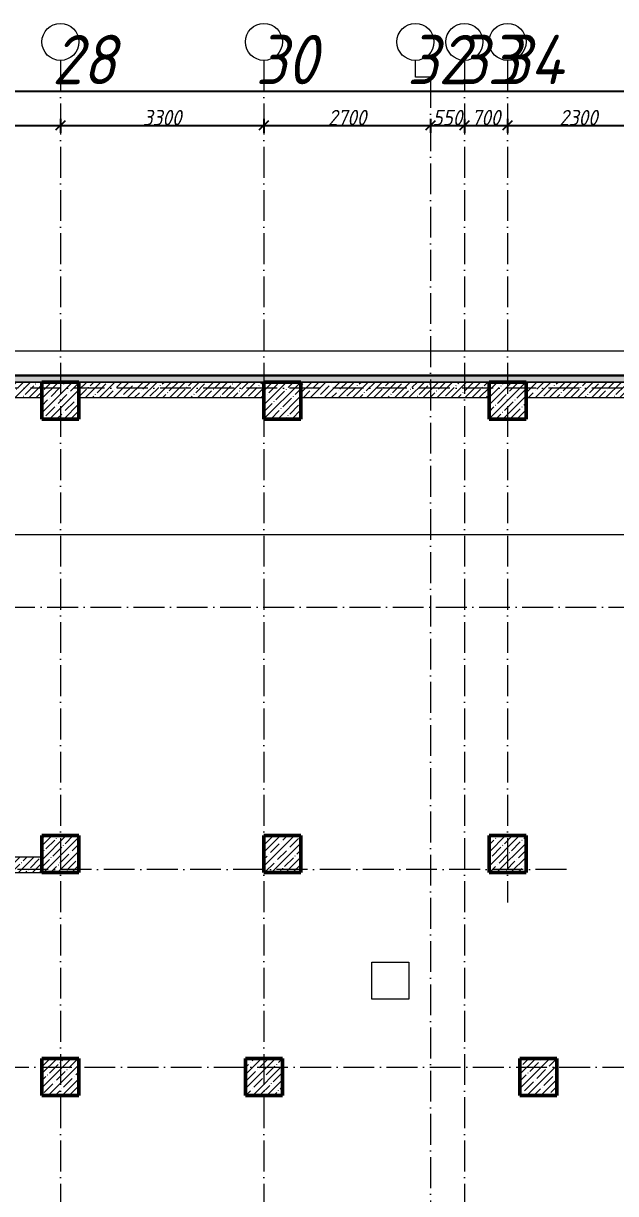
# Model space of a CAD drawing. Header units: millimetres. Extents: x -606178 to 312196, y -19338 to 632709.
# Drawn here: x -561717 to -552115, y 524325 to 543287 of the extents above; entities that cross this region are included whole.
import ezdxf

# ---------------------------------------------------------------- set-up
doc = ezdxf.new("R2010")
doc.units = ezdxf.units.MM
doc.linetypes.add('50_200_ШТРИХ_1Т_ш5_п1_п1_', pattern=[700, 500, -100, 0, -100])
for name, color, linetype, lineweight in [('A-____-____-DIMS', 7, 'Continuous', 9), ('A-FLOR-____-OTLN', 7, 'Continuous', 9), ('A-WALL-____-MCUT', 7, 'Continuous', 13), ('A-WALL-____-MCUT-1', 7, 'Continuous', 9), ('A-WALL-____-MCUT-3', 7, 'Continuous', 9), ('A-WALL-____-PATT-1', 7, 'Continuous', 9), ('A-WALL-FNSH-MCUT-1', 7, 'Continuous', 9), ('S-COLS-____-MCUT', 7, 'Continuous', 50), ('S-COLS-____-OTLN', 7, 'Continuous', 9), ('S-GRID-____-IDEN', 7, 'Continuous', 9), ('S-GRID-____-OTLN', 7, 'Continuous', 9), ('S-GRID-____-OTLN-1', 7, '50_200_ШТРИХ_1Т_ш5_п1_п1_', 9)]:
    doc.layers.add(name, color=color, linetype=linetype, lineweight=lineweight)
doc.layers.add('G-____-____-SYMB-1', color=9, linetype='Continuous', lineweight=9, true_color=0x808080)
doc.styles.add('ISOCPEUR_I', font='isocpeui.ttf', dxfattribs={"width": 0.9, "height": 2.5})
doc.styles.add('ISOCPEUR_I_9', font='isocpeui.ttf', dxfattribs={"width": 0.9, "height": 250})
doc.dimstyles.new('ISO-2_5_0_9К_БОЛЬШОЙ_ОСИ', dxfattribs={"dimscale": 304.8, "dimtxt": 248.995294, "dimasz": 0.492126, "dimexe": 0.393701, "dimexo": 0, "dimgap": 0, "dimtad": 1, "dimdec": 0, "dimzin": 0, "dimdsep": 46, "dimtxsty": 'ISOCPEUR_I_9', "dimblk1": 'OBLIQUE', "dimblk2": 'OBLIQUE', "dimsah": 1, "dimcen": 0.09, "dimdle": 0.393701, "dimazin": 0, "dimtfac": 1, "dimtdec": 4, "dimtix": 1, "dimtmove": 0, "dimatfit": 3, "dimfxl": 1, "dimtvp": 1, "dimtolj": 1, "dimtzin": 0, "dimarcsym": 2})
doc.dimstyles.new('ISO-2_5_0_9К_БОЛЬШОЙ_ОСИ_2', dxfattribs={"dimscale": 304.8, "dimtxt": 248.995294, "dimasz": 0.492126, "dimexe": 0.393701, "dimexo": 0, "dimgap": 0, "dimtad": 1, "dimdec": 0, "dimzin": 0, "dimdsep": 46, "dimtxsty": 'ISOCPEUR_I_9', "dimblk1": 'OBLIQUE', "dimblk2": 'OBLIQUE', "dimsah": 1, "dimcen": 0.09, "dimdle": 0.393701, "dimazin": 0, "dimtfac": 1, "dimtdec": 4, "dimtix": 1, "dimtmove": 2, "dimatfit": 3, "dimfxl": 1, "dimtvp": 1, "dimtolj": 1, "dimtzin": 0, "dimarcsym": 2})
pattern_1 = [(45, (-600067.05, 451794.26), (-114.04925, 114.04925), []), (45, (-599953, 451794.26), (-114.04925, 114.04925), [201.612, -40.322, 3.353, -36.97])]

# ---------------------------------------------------------------- blocks, each defined once
blk = doc.blocks.new('BSC_Колонна _Прямоугольная - 600х600-V71-АР1_Кладочный план подвала в осях 1-64_Ю-ЯЯ')
at = {"layer": 'S-COLS-____-OTLN'}
h = blk.add_hatch(dxfattribs=at)
h.set_pattern_fill('FP_86', color=256, style=0, pattern_type=2)
h.set_pattern_definition([(45, (-38950, -85381.04), (-114.04925, 114.04925), []), (45, (-38835.95, -85381.04), (-114.04925, 114.04925), [201.613, -40.323, 3.353, -36.97])])
h.paths.add_polyline_path([(-300, -300), (300, -300), (300, 300), (-300, 300)], flags=0)
at = {"layer": 'S-COLS-____-MCUT'}
for p, q in [((300, 300), (-300, 300)), ((-300, 300), (-300, -300)), ((300, -300), (300, 300)), ((-300, -300), (300, -300))]:
    blk.add_line(p, q, dxfattribs=at)
blk = doc.blocks.new('BSC_Колонна _Прямоугольная - 600х600-V72-АР1_Кладочный план подвала в осях 1-64_Ю-ЯЯ')
at = {"layer": 'S-COLS-____-OTLN'}
h = blk.add_hatch(dxfattribs=at)
h.set_pattern_fill('FP_87', color=256, style=0, pattern_type=2)
h.set_pattern_definition([(45, (-42550, -85381.04), (-114.04925, 114.04925), []), (45, (-42435.95, -85381.04), (-114.04925, 114.04925), [201.613, -40.323, 3.353, -36.97])])
h.paths.add_polyline_path([(-300, -300), (300, -300), (300, 300), (-300, 300)], flags=0)
at = {"layer": 'S-COLS-____-MCUT'}
for p, q in [((300, 300), (-300, 300)), ((-300, 300), (-300, -300)), ((300, -300), (300, 300)), ((-300, -300), (300, -300))]:
    blk.add_line(p, q, dxfattribs=at)
blk = doc.blocks.new('BSC_Колонна _Прямоугольная - 600х600-V73-АР1_Кладочный план подвала в осях 1-64_Ю-ЯЯ')
at = {"layer": 'S-COLS-____-OTLN'}
h = blk.add_hatch(dxfattribs=at)
h.set_pattern_fill('FP_88', color=256, style=0, pattern_type=2)
h.set_pattern_definition([(45, (-46200, -85381.04), (-114.04925, 114.04925), []), (45, (-46085.95, -85381.04), (-114.04925, 114.04925), [201.613, -40.323, 3.353, -36.97])])
h.paths.add_polyline_path([(-300, -300), (300, -300), (300, 300), (-300, 300)], flags=0)
at = {"layer": 'S-COLS-____-MCUT'}
for p, q in [((300, 300), (-300, 300)), ((-300, 300), (-300, -300)), ((300, -300), (300, 300)), ((-300, -300), (300, -300))]:
    blk.add_line(p, q, dxfattribs=at)
blk = doc.blocks.new('BSC_Колонна _Прямоугольная - 600х600-V74-АР1_Кладочный план подвала в осях 1-64_Ю-ЯЯ')
at = {"layer": 'S-COLS-____-OTLN'}
h = blk.add_hatch(dxfattribs=at)
h.set_pattern_fill('FP_89', color=256, style=0, pattern_type=2)
h.set_pattern_definition([(45, (-46200, -78031.04), (-114.04925, 114.04925), []), (45, (-46085.95, -78031.04), (-114.04925, 114.04925), [201.613, -40.323, 3.353, -36.97])])
h.paths.add_polyline_path([(-300, -300), (300, -300), (300, 300), (-300, 300)], flags=0)
at = {"layer": 'S-COLS-____-MCUT'}
for p, q in [((300, 300), (-300, 300)), ((-300, 300), (-300, -300)), ((300, -300), (300, 300)), ((-300, -300), (300, -300))]:
    blk.add_line(p, q, dxfattribs=at)
blk = doc.blocks.new('BSC_Колонна _Прямоугольная - 600х600-V75-АР1_Кладочный план подвала в осях 1-64_Ю-ЯЯ')
at = {"layer": 'S-COLS-____-OTLN'}
h = blk.add_hatch(dxfattribs=at)
h.set_pattern_fill('FP_90', color=256, style=0, pattern_type=2)
h.set_pattern_definition([(45, (-38950, -78031.04), (-114.04925, 114.04925), []), (45, (-38835.95, -78031.04), (-114.04925, 114.04925), [201.613, -40.323, 3.353, -36.97])])
h.paths.add_polyline_path([(-300, -300), (300, -300), (300, 300), (-300, 300)], flags=0)
at = {"layer": 'S-COLS-____-MCUT'}
for p, q in [((300, 300), (-300, 300)), ((-300, 300), (-300, -300)), ((300, -300), (300, 300)), ((-300, -300), (300, -300))]:
    blk.add_line(p, q, dxfattribs=at)
blk = doc.blocks.new('BSC_Колонна _Прямоугольная - 600х600-V76-АР1_Кладочный план подвала в осях 1-64_Ю-ЯЯ')
at = {"layer": 'S-COLS-____-OTLN'}
h = blk.add_hatch(dxfattribs=at)
h.set_pattern_fill('FP_91', color=256, style=0, pattern_type=2)
h.set_pattern_definition([(45, (-42550, -78031.04), (-114.04925, 114.04925), []), (45, (-42435.95, -78031.04), (-114.04925, 114.04925), [201.613, -40.323, 3.353, -36.97])])
h.paths.add_polyline_path([(-300, -300), (300, -300), (300, 300), (-300, 300)], flags=0)
at = {"layer": 'S-COLS-____-MCUT'}
for p, q in [((300, 300), (-300, 300)), ((-300, 300), (-300, -300)), ((300, -300), (300, 300)), ((-300, -300), (300, -300))]:
    blk.add_line(p, q, dxfattribs=at)
blk = doc.blocks.new('BSC_Колонна _Прямоугольная - 600х600-V77-АР1_Кладочный план подвала в осях 1-64_Ю-ЯЯ')
at = {"layer": 'S-COLS-____-OTLN'}
h = blk.add_hatch(dxfattribs=at)
h.set_pattern_fill('FP_92', color=256, style=0, pattern_type=2)
h.set_pattern_definition([(45, (-38950, -74421.04), (-114.04925, 114.04925), []), (45, (-38835.95, -74421.04), (-114.04925, 114.04925), [201.613, -40.323, 3.353, -36.97])])
h.paths.add_polyline_path([(-300, -300), (300, -300), (300, 300), (-300, 300)], flags=0)
at = {"layer": 'S-COLS-____-MCUT'}
for p, q in [((300, 300), (-300, 300)), ((-300, 300), (-300, -300)), ((300, -300), (300, 300)), ((-300, -300), (300, -300))]:
    blk.add_line(p, q, dxfattribs=at)
blk = doc.blocks.new('BSC_Колонна _Прямоугольная - 600х600-V78-АР1_Кладочный план подвала в осях 1-64_Ю-ЯЯ')
at = {"layer": 'S-COLS-____-OTLN'}
h = blk.add_hatch(dxfattribs=at)
h.set_pattern_fill('FP_93', color=256, style=0, pattern_type=2)
h.set_pattern_definition([(45, (-42250, -74421.04), (-114.04925, 114.04925), []), (45, (-42135.95, -74421.04), (-114.04925, 114.04925), [201.613, -40.323, 3.353, -36.97])])
h.paths.add_polyline_path([(-300, -300), (300, -300), (300, 300), (-300, 300)], flags=0)
at = {"layer": 'S-COLS-____-MCUT'}
for p, q in [((300, 300), (-300, 300)), ((-300, 300), (-300, -300)), ((300, -300), (300, 300)), ((-300, -300), (300, -300))]:
    blk.add_line(p, q, dxfattribs=at)
blk = doc.blocks.new('BSC_Колонна _Прямоугольная - 600х600-V79-АР1_Кладочный план подвала в осях 1-64_Ю-ЯЯ')
at = {"layer": 'S-COLS-____-OTLN'}
h = blk.add_hatch(dxfattribs=at)
h.set_pattern_fill('FP_94', color=256, style=0, pattern_type=2)
h.set_pattern_definition([(45, (-46700, -74421.04), (-114.04925, 114.04925), []), (45, (-46585.95, -74421.04), (-114.04925, 114.04925), [201.613, -40.323, 3.353, -36.97])])
h.paths.add_polyline_path([(-300, -300), (300, -300), (300, 300), (-300, 300)], flags=0)
at = {"layer": 'S-COLS-____-MCUT'}
for p, q in [((300, 300), (-300, 300)), ((-300, 300), (-300, -300)), ((300, -300), (300, 300)), ((-300, -300), (300, -300))]:
    blk.add_line(p, q, dxfattribs=at)
blk = doc.blocks.new('Ось сетки - Круг_Ø6_00__ISO-2_5_0_9K_-25732049-АР1_Кладочный план подвала в осях 1-64_Ю-ЯЯ')
at = {"layer": 'S-GRID-____-IDEN'}
blk.add_circle((0, 0), 3, dxfattribs=at)
blk = doc.blocks.new('_Oblique')
at = {"color": 0, "linetype": 'ByBlock', "lineweight": -2}
blk.add_line((-0.5, -0.5), (0.5, 0.5), dxfattribs=at)
blk = doc.blocks.new('*D3756')
at = {"layer": 'A-____-____-DIMS', "color": 0, "lineweight": -2, "transparency": 16777216}
for p, q in [((-564237, 541635), (-560997, 541635)), ((-564117, 541741), (-564117, 541515)), ((-561117, 541741), (-561117, 541515))]:
    blk.add_line(p, q, dxfattribs=at)
at = {"layer": 'Defpoints', "color": 0, "transparency": 16777216}
for p in [(-564117, 541741), (-561117, 541741), (-561117, 541635)]:
    blk.add_point(p, dxfattribs=at)
at = {"layer": 'A-____-____-DIMS', "color": 0, "lineweight": -2, "transparency": 16777216, "xscale": 150, "yscale": 150, "zscale": 150, "rotation": 180}
blk.add_blockref('_Oblique', (-564117, 541635), dxfattribs=at)
at = {"layer": 'A-____-____-DIMS', "color": 0, "lineweight": -2, "transparency": 16777216, "xscale": 150, "yscale": 150, "zscale": 150}
blk.add_blockref('_Oblique', (-561117, 541635), dxfattribs=at)
at = {"layer": 'A-____-____-DIMS', "color": 0, "transparency": 16777216, "insert": (-562617, 541760), "char_height": 250, "width": 758.48, "attachment_point": 5, "style": 'ISOCPEUR_I_9'}
blk.add_mtext('\\A1;3000', dxfattribs=at)
blk = doc.blocks.new('*D3757')
at = {"layer": 'A-____-____-DIMS', "color": 0, "lineweight": -2, "transparency": 16777216}
for p, q in [((-561237, 541635), (-557697, 541635)), ((-561117, 541741), (-561117, 541515)), ((-557817, 541741), (-557817, 541515))]:
    blk.add_line(p, q, dxfattribs=at)
at = {"layer": 'Defpoints', "color": 0, "transparency": 16777216}
for p in [(-561117, 541741), (-557817, 541741), (-557817, 541635)]:
    blk.add_point(p, dxfattribs=at)
at = {"layer": 'A-____-____-DIMS', "color": 0, "lineweight": -2, "transparency": 16777216, "xscale": 150, "yscale": 150, "zscale": 150, "rotation": 180}
blk.add_blockref('_Oblique', (-561117, 541635), dxfattribs=at)
at = {"layer": 'A-____-____-DIMS', "color": 0, "lineweight": -2, "transparency": 16777216, "xscale": 150, "yscale": 150, "zscale": 150}
blk.add_blockref('_Oblique', (-557817, 541635), dxfattribs=at)
at = {"layer": 'A-____-____-DIMS', "color": 0, "transparency": 16777216, "insert": (-559467, 541760), "char_height": 250, "width": 758.48, "attachment_point": 5, "style": 'ISOCPEUR_I_9'}
blk.add_mtext('\\A1;3300', dxfattribs=at)
blk = doc.blocks.new('*D3758')
at = {"layer": 'A-____-____-DIMS', "color": 0, "lineweight": -2, "transparency": 16777216}
for p, q in [((-557937, 541635), (-554997, 541635)), ((-557817, 541741), (-557817, 541515)), ((-555117, 541741), (-555117, 541515))]:
    blk.add_line(p, q, dxfattribs=at)
at = {"layer": 'Defpoints', "color": 0, "transparency": 16777216}
for p in [(-557817, 541741), (-555117, 541741), (-555117, 541635)]:
    blk.add_point(p, dxfattribs=at)
at = {"layer": 'A-____-____-DIMS', "color": 0, "lineweight": -2, "transparency": 16777216, "xscale": 150, "yscale": 150, "zscale": 150, "rotation": 180}
blk.add_blockref('_Oblique', (-557817, 541635), dxfattribs=at)
at = {"layer": 'A-____-____-DIMS', "color": 0, "lineweight": -2, "transparency": 16777216, "xscale": 150, "yscale": 150, "zscale": 150}
blk.add_blockref('_Oblique', (-555117, 541635), dxfattribs=at)
at = {"layer": 'A-____-____-DIMS', "color": 0, "transparency": 16777216, "insert": (-556467, 541761), "char_height": 250, "width": 758.48, "attachment_point": 5, "style": 'ISOCPEUR_I_9'}
blk.add_mtext('\\A1;2700', dxfattribs=at)
blk = doc.blocks.new('*D3759')
at = {"layer": 'A-____-____-DIMS', "color": 0, "lineweight": -2, "transparency": 16777216}
for p, q in [((-555237, 541635), (-554447, 541635)), ((-555117, 541741), (-555117, 541515)), ((-554567, 541741), (-554567, 541515))]:
    blk.add_line(p, q, dxfattribs=at)
at = {"layer": 'Defpoints', "color": 0, "transparency": 16777216}
for p in [(-555117, 541741), (-554567, 541741), (-554567, 541635)]:
    blk.add_point(p, dxfattribs=at)
at = {"layer": 'A-____-____-DIMS', "color": 0, "lineweight": -2, "transparency": 16777216, "xscale": 150, "yscale": 150, "zscale": 150, "rotation": 180}
blk.add_blockref('_Oblique', (-555117, 541635), dxfattribs=at)
at = {"layer": 'A-____-____-DIMS', "color": 0, "lineweight": -2, "transparency": 16777216, "xscale": 150, "yscale": 150, "zscale": 150}
blk.add_blockref('_Oblique', (-554567, 541635), dxfattribs=at)
at = {"layer": 'A-____-____-DIMS', "color": 0, "transparency": 16777216, "insert": (-554842, 541760), "char_height": 250, "width": 568.86, "attachment_point": 5, "style": 'ISOCPEUR_I_9'}
blk.add_mtext('\\A1;550', dxfattribs=at)
blk = doc.blocks.new('*D3760')
at = {"layer": 'A-____-____-DIMS', "color": 0, "lineweight": -2, "transparency": 16777216}
for p, q in [((-554687, 541635), (-553747, 541635)), ((-554567, 541741), (-554567, 541515)), ((-553867, 541741), (-553867, 541515))]:
    blk.add_line(p, q, dxfattribs=at)
at = {"layer": 'Defpoints', "color": 0, "transparency": 16777216}
for p in [(-554567, 541741), (-553867, 541741), (-553867, 541635)]:
    blk.add_point(p, dxfattribs=at)
at = {"layer": 'A-____-____-DIMS', "color": 0, "lineweight": -2, "transparency": 16777216, "xscale": 150, "yscale": 150, "zscale": 150, "rotation": 180}
blk.add_blockref('_Oblique', (-554567, 541635), dxfattribs=at)
at = {"layer": 'A-____-____-DIMS', "color": 0, "lineweight": -2, "transparency": 16777216, "xscale": 150, "yscale": 150, "zscale": 150}
blk.add_blockref('_Oblique', (-553867, 541635), dxfattribs=at)
at = {"layer": 'A-____-____-DIMS', "color": 0, "transparency": 16777216, "insert": (-554217, 541761), "char_height": 250, "width": 568.86, "attachment_point": 5, "style": 'ISOCPEUR_I_9'}
blk.add_mtext('\\A1;700', dxfattribs=at)
blk = doc.blocks.new('*D3761')
at = {"layer": 'A-____-____-DIMS', "color": 0, "lineweight": -2, "transparency": 16777216}
for p, q in [((-553987, 541635), (-551447, 541635)), ((-553867, 541741), (-553867, 541515)), ((-551567, 541741), (-551567, 541515))]:
    blk.add_line(p, q, dxfattribs=at)
at = {"layer": 'Defpoints', "color": 0, "transparency": 16777216}
for p in [(-553867, 541741), (-551567, 541741), (-551567, 541635)]:
    blk.add_point(p, dxfattribs=at)
at = {"layer": 'A-____-____-DIMS', "color": 0, "lineweight": -2, "transparency": 16777216, "xscale": 150, "yscale": 150, "zscale": 150, "rotation": 180}
blk.add_blockref('_Oblique', (-553867, 541635), dxfattribs=at)
at = {"layer": 'A-____-____-DIMS', "color": 0, "lineweight": -2, "transparency": 16777216, "xscale": 150, "yscale": 150, "zscale": 150}
blk.add_blockref('_Oblique', (-551567, 541635), dxfattribs=at)
at = {"layer": 'A-____-____-DIMS', "color": 0, "transparency": 16777216, "insert": (-552717, 541760), "char_height": 250, "width": 758.48, "attachment_point": 5, "style": 'ISOCPEUR_I_9'}
blk.add_mtext('\\A1;2300', dxfattribs=at)
blk = doc.blocks.new('*D3780')
at = {"layer": 'A-____-____-DIMS', "color": 0, "lineweight": -2, "transparency": 16777216}
for p, q in [((-602537, 542187), (-551184, 542187)), ((-602417, 542293), (-602417, 542067)), ((-498797, 542187), (-550305, 542187)), ((-498917, 542293), (-498917, 542067))]:
    blk.add_line(p, q, dxfattribs=at)
at = {"layer": 'Defpoints', "color": 0, "transparency": 16777216}
for p in [(-602417, 542293), (-498917, 542293), (-498917, 542187)]:
    blk.add_point(p, dxfattribs=at)
at = {"layer": 'A-____-____-DIMS', "color": 0, "lineweight": -2, "transparency": 16777216, "xscale": 150, "yscale": 150, "zscale": 150, "rotation": 180}
blk.add_blockref('_Oblique', (-602417, 542187), dxfattribs=at)
at = {"layer": 'A-____-____-DIMS', "color": 0, "lineweight": -2, "transparency": 16777216, "xscale": 150, "yscale": 150, "zscale": 150}
blk.add_blockref('_Oblique', (-498917, 542187), dxfattribs=at)
at = {"layer": 'A-____-____-DIMS', "color": 0, "transparency": 16777216, "insert": (-551284, 542514), "char_height": 250, "width": 1080.26, "attachment_point": 1, "line_spacing_factor": 1.149209, "style": 'ISOCPEUR_I_9'}
blk.add_mtext('\\A1;103500', dxfattribs=at)

msp = doc.modelspace()

# ---------------------------------------------------------------- hatches: boundary and pattern name
at = {"layer": 'A-WALL-____-PATT-1'}
h = msp.add_hatch(dxfattribs=at)
h.set_pattern_fill('FP_54', color=256, style=0, pattern_type=2)
h.set_pattern_definition([(0, (-600067.05, 451794.26), (120.967, 69.841), [80.645, -161.29]), (120, (-600067.05, 451794.26), (-120.96808, 69.84086), [80.645, -161.29]), (60, (-600067.05, 451794.26), (-8e-05, 139.68186), [0, -161.29, 80.645, 0])])
h.paths.add_polyline_path([(-498815.047, 537477.3011), (-498815.047, 537577.3011), (-574017.047, 537577.3011), (-574017.047, 537477.3011), (-498817.047, 537477.3011)], flags=0)
h.paths.add_polyline_path([(-575617.047, 537477.3011), (-575617.047, 537577.3011), (-602519.047, 537577.3011), (-602519.047, 537477.3011), (-578871.5317, 537477.3011)], flags=0)
h = msp.add_hatch(dxfattribs=at)
h.set_pattern_fill('FP_1', color=256, style=0, pattern_type=2)
h.set_pattern_definition(pattern_1)
h.paths.add_polyline_path([(-565342.047, 537225.3011), (-561417.047, 537225.3011), (-561417.047, 537475.3011), (-565342.047, 537475.3011)], flags=0)
h = msp.add_hatch(dxfattribs=at)
h.set_pattern_fill('FP_1', color=256, style=0, pattern_type=2)
h.set_pattern_definition(pattern_1)
h.paths.add_polyline_path([(-560817.047, 537225.3011), (-557817.047, 537225.3011), (-557817.047, 537475.3011), (-560817.047, 537475.3011)], flags=0)
h = msp.add_hatch(dxfattribs=at)
h.set_pattern_fill('FP_1', color=256, style=0, pattern_type=2)
h.set_pattern_definition(pattern_1)
h.paths.add_polyline_path([(-554167.047, 537225.3011), (-554167.047, 537475.3011), (-557217.047, 537475.3011), (-557217.047, 537225.3011)], flags=0)
h = msp.add_hatch(dxfattribs=at)
h.set_pattern_fill('FP_1', color=256, style=0, pattern_type=2)
h.set_pattern_definition(pattern_1)
h.paths.add_polyline_path([(-550517.047, 537225.3011), (-550517.047, 537475.3011), (-553567.047, 537475.3011), (-553567.047, 537225.3011), (-550592.0622, 537225.3011)], flags=0)
h = msp.add_hatch(dxfattribs=at)
h.set_pattern_fill('FP_1', color=256, style=0, pattern_type=2)
h.set_pattern_definition(pattern_1)
h.paths.add_polyline_path([(-561417.047, 529525.3011), (-561417.047, 529775.3011), (-565592.047, 529775.3011), (-565592.047, 529525.3011), (-564731.7969, 529525.3011)], flags=0)

# ---------------------------------------------------------------- linework, layer by layer
at = {"layer": 'A-FLOR-____-OTLN'}
for p, q in [((-549917.047, 537975.3011), (-603017.047, 537975.3011)), ((-556067.047, 527475.3011), (-556067.047, 528075.3011)), ((-556067.047, 528075.3011), (-555467.047, 528075.3011)), ((-555467.047, 528075.3011), (-555467.047, 527475.3011)), ((-555467.047, 527475.3011), (-556067.047, 527475.3011))]:
    msp.add_line(p, q, dxfattribs=at)
at = {"layer": 'A-WALL-____-MCUT'}
for p, q in [((-498707.047, 537585.3011), (-574017.047, 537585.3011)), ((-574017.047, 537577.3011), (-498715.047, 537577.3011))]:
    msp.add_line(p, q, dxfattribs=at)
at = {"layer": 'A-WALL-____-MCUT-1'}
for p, q in [((-561417.047, 537475.3011), (-567667.047, 537475.3011)), ((-560817.047, 537475.3011), (-557817.047, 537475.3011)), ((-557817.047, 537475.3011), (-560817.047, 537475.3011)), ((-554167.047, 537475.3011), (-557217.047, 537475.3011)), ((-550517.047, 537475.3011), (-553567.047, 537475.3011)), ((-565342.047, 537225.3011), (-561417.047, 537225.3011)), ((-560817.047, 537225.3011), (-557817.047, 537225.3011)), ((-557217.047, 537225.3011), (-554167.047, 537225.3011)), ((-553567.047, 537225.3011), (-550517.047, 537225.3011)), ((-561417.047, 529775.3011), (-565342.047, 529775.3011)), ((-565592.047, 529525.3011), (-561417.047, 529525.3011))]:
    msp.add_line(p, q, dxfattribs=at)
at = {"layer": 'A-WALL-____-MCUT-3'}
msp.add_line((-574017.047, 537477.3011), (-498815.047, 537477.3011), dxfattribs=at)
at = {"layer": 'A-WALL-FNSH-MCUT-1'}
for p, q in [((-567667.047, 537475.3011), (-561417.047, 537475.3011)), ((-557217.047, 537475.3011), (-554167.047, 537475.3011)), ((-553567.047, 537475.3011), (-550517.047, 537475.3011))]:
    msp.add_line(p, q, dxfattribs=at)
at = {"layer": 'G-____-____-SYMB-1'}
msp.add_line((-604929.1498, 535003.3117), (-495936.6964, 535003.3117), dxfattribs=at)
at = {"layer": 'S-GRID-____-OTLN'}
for p, q in [((-555361.7812, 542417.6759), (-555361.7812, 542687.1106)), ((-555117.047, 542417.6759), (-555361.7812, 542417.6759))]:
    msp.add_line(p, q, dxfattribs=at)
at = {"layer": 'S-GRID-____-OTLN-1'}
for p, q in [((-561117.047, 542687.1106), (-561117.047, 504685.847)), ((-557817.047, 542687.1106), (-557817.047, 518469.7429)), ((-554567.047, 542687.1106), (-554567.047, 504685.847)), ((-553867.047, 542687.1106), (-553867.047, 529041.5894)), ((-555117.047, 542417.6759), (-555117.047, 504824.0381)), ((-495992.6403, 537375.3011), (-604735.8172, 537375.3011)), ((-604735.8172, 533825.3011), (-495992.6403, 533825.3011)), ((-552912.4492, 529575.3011), (-604735.8172, 529575.3011)), ((-565629.601, 526375.3011), (-495992.6403, 526375.3011))]:
    msp.add_line(p, q, dxfattribs=at)

# ---------------------------------------------------------------- block references
at = {"layer": 'S-COLS-____-OTLN'}
for name, p in [('BSC_Колонна _Прямоугольная - 600х600-V71-АР1_Кладочный план подвала в осях 1-64_Ю-ЯЯ', (-561117.047, 537175.3011)), ('BSC_Колонна _Прямоугольная - 600х600-V72-АР1_Кладочный план подвала в осях 1-64_Ю-ЯЯ', (-557517.047, 537175.3011)), ('BSC_Колонна _Прямоугольная - 600х600-V73-АР1_Кладочный план подвала в осях 1-64_Ю-ЯЯ', (-553867.047, 537175.3011)), ('BSC_Колонна _Прямоугольная - 600х600-V75-АР1_Кладочный план подвала в осях 1-64_Ю-ЯЯ', (-561117.047, 529825.3011)), ('BSC_Колонна _Прямоугольная - 600х600-V76-АР1_Кладочный план подвала в осях 1-64_Ю-ЯЯ', (-557517.047, 529825.3011)), ('BSC_Колонна _Прямоугольная - 600х600-V74-АР1_Кладочный план подвала в осях 1-64_Ю-ЯЯ', (-553867.047, 529825.3011)), ('BSC_Колонна _Прямоугольная - 600х600-V77-АР1_Кладочный план подвала в осях 1-64_Ю-ЯЯ', (-561117.047, 526215.3011)), ('BSC_Колонна _Прямоугольная - 600х600-V78-АР1_Кладочный план подвала в осях 1-64_Ю-ЯЯ', (-557817.047, 526215.3011)), ('BSC_Колонна _Прямоугольная - 600х600-V79-АР1_Кладочный план подвала в осях 1-64_Ю-ЯЯ', (-553367.047, 526215.3011))]:
    msp.add_blockref(name, p, dxfattribs=at)
at = {"layer": 'S-GRID-____-IDEN', "xscale": 99.99999999999993, "yscale": 99.99999999999993, "zscale": 99.99999999999993, "rotation": 180}
for p in [(-561117.047, 542987.1106), (-557817.047, 542987.1106), (-555361.7812, 542987.1106), (-554567.047, 542987.1106), (-553867.047, 542987.1106)]:
    msp.add_blockref('Ось сетки - Круг_Ø6_00__ISO-2_5_0_9K_-25732049-АР1_Кладочный план подвала в осях 1-64_Ю-ЯЯ', p, dxfattribs=at)

# ---------------------------------------------------------------- texts
at = {"layer": 'S-GRID-____-IDEN', "char_height": 800, "attachment_point": 1, "style": 'ISOCPEUR_I'}
for s, insert, width in [('28', (-561251.4186, 543101.0442), 404.0505), ('30', (-557951.4186, 543101.0442), 404.0505), ('32', (-555496.1529, 543101.0442), 404.0505), ('33', (-554701.4186, 543101.0442), 404.0505), ('34', (-554010.4186, 543101.0442), 425.696062)]:
    msp.add_mtext(s, dxfattribs=dict(at, insert=insert, width=width))

# ---------------------------------------------------------------- dimensions: what is measured, and where the dimension line sits
at = {"layer": 'A-____-____-DIMS'}
dim = msp.add_linear_dim(base=(-498917.047, 542186.9277), p1=(-602417.047, 542292.9937), p2=(-498917.047, 542292.9937), dimstyle='ISO-2_5_0_9К_БОЛЬШОЙ_ОСИ_2', override={"dimtxt": 400, "dimpost": '<>', "dimfxl": 103500}, dxfattribs=at)
dim.commit()
dim.dimension.update_dxf_attribs({"geometry": '*D3780', "text_midpoint": (-550744.1967, 542346.875), "dimtype": 160})
for base, p1, p2, override, picture, middle in [((-561117.047, 541634.7084), (-564117.047, 541740.7745), (-561117.047, 541740.7745), {"dimtxt": 400, "dimpost": '<>', "dimfxl": 3000}, '*D3756', (-562617.047, 541759.7084)), ((-557817.047, 541634.7084), (-561117.047, 541740.7745), (-557817.047, 541740.7745), {"dimtxt": 400, "dimpost": '<>', "dimfxl": 3300}, '*D3757', (-559467.047, 541759.7084)), ((-555117.047, 541634.7084), (-557817.047, 541740.7745), (-555117.047, 541740.7745), {"dimtxt": 400, "dimpost": '<>', "dimfxl": 2700}, '*D3758', (-556467.047, 541761.3183)), ((-554567.047, 541634.7084), (-555117.047, 541740.7745), (-554567.047, 541740.7745), {"dimtxt": 400, "dimpost": '<>', "dimfxl": 550}, '*D3759', (-554842.047, 541759.7084)), ((-553867.047, 541634.7084), (-554567.047, 541740.7745), (-553867.047, 541740.7745), {"dimtxt": 400, "dimpost": '<>', "dimfxl": 700}, '*D3760', (-554217.047, 541761.3183)), ((-551567.047, 541634.7084), (-553867.047, 541740.7745), (-551567.047, 541740.7745), {"dimtxt": 400, "dimpost": '<>', "dimfxl": 2300}, '*D3761', (-552717.047, 541759.7084))]:
    dim = msp.add_linear_dim(base=base, p1=p1, p2=p2, dimstyle='ISO-2_5_0_9К_БОЛЬШОЙ_ОСИ', override=override, dxfattribs=at)
    dim.commit()
    dim.dimension.update_dxf_attribs({"geometry": picture, "text_midpoint": middle})

doc.saveas('drawing.dxf')
